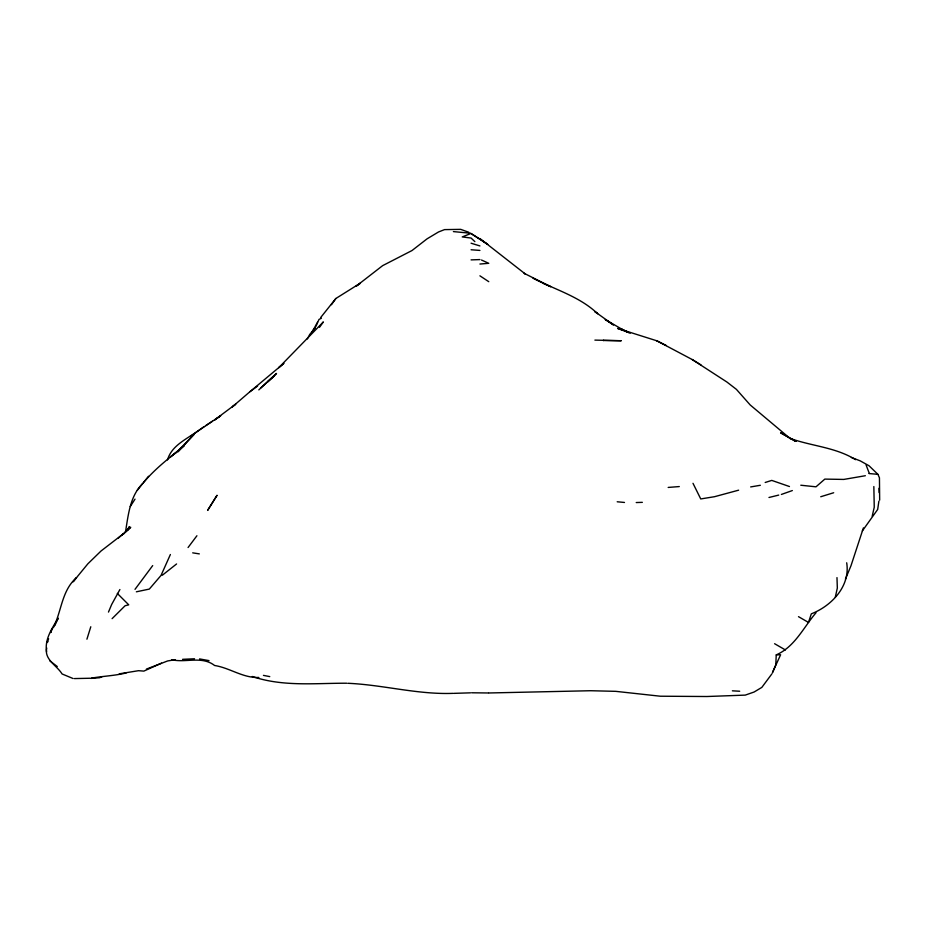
<?xml version="1.0" encoding="UTF-8"?>
<svg xmlns="http://www.w3.org/2000/svg" width="926" height="926" viewBox="0 0 926 926"><rect width="100%" height="100%" fill="white"/><g stroke="black" fill="none" stroke-linecap="round" stroke-linejoin="round"><path stroke-width="1.39" d="M46.566 651.788C44.517 639.137 51.995 628.384 58.257 618.186L54.761 625.594M815.991 612.78C803.502 627.423 794.774 646.869 776.243 654.879L775.791 664.822L772.342 673.04M46.74 648.015C43.962 659.509 56.995 665.562 62.088 673.966L73.096 678.538M878.89 501.163L877.674 509.45L862.326 530.968M125.45 532.207C128.274 515.192 129.871 496.047 142.928 483.256M835.321 597.073L837.335 588.022L836.977 577.604M872.188 516.233L874.248 507.216L873.843 486.555M47.666 641.44L47.342 642.517L48.627 638.755M86.917 639.206L90.794 626.763M50.768 632.47L52.064 628.696L50.745 632.516M863.402 527.901L851.006 565.693L845.438 579.12M167.502 459.921C171.356 446.182 185.223 439.804 196.057 432.234L212.413 421.249M53.303 627.77C61.672 611.195 61.625 590.568 76.522 577.674L73.096 581.806L87.866 563.807L101.05 550.982L123.771 533.469L121.619 535.321M108.481 612.074L111.652 604.504L119.905 589.526M315.905 326.369L319.019 319.412L321.403 318.231M772.62 672.218L780.618 654.763L776.243 654.879M170.384 554.512L161.043 575.416L149.329 589.075L136.365 591.807M127.846 529.961L129.524 526.581L124.13 533.677M307.374 338.951L309.724 334.471L315.384 327.526L311.888 332.422L317.502 322.26M130.242 506.568L135.011 499.137M319.493 327.306L323.359 321.912L278.772 367.657L283.912 363.328L249.985 391.675L257.59 386.073M152.697 565.589L135.011 589.341M331.45 304.712L335.86 298.496L360.168 283.252M771.775 674.024L761.832 687.393L754.088 692.023L745.245 695.113L706.874 696.514L660.307 696.213L615.697 691.34L590.707 690.727L489.055 692.972M335.86 298.496L320.732 317.456M188.071 547.521L196.914 535.749M143.854 482.122C153.554 470.802 165.152 460.928 177.028 451.888L170.384 456.912L184.089 445.753L177.757 451.205M137.349 490.248L148.519 476.277M178.197 451.761L194.066 434.375L177.989 450.985M112.104 618.649L125.114 605.731L128.749 604.84L117.324 593.427M126.168 531.628L130.728 527.276L118.354 538.099M258.829 389.881L276.515 373.456L267.672 381.836M267.776 381.732L274.524 375.424L260.785 387.913M249.823 391.791L232.287 406.896L235.771 404.106L214.601 419.953L220.677 415.809L205.757 425.624M162.316 575.254L176.577 563.957M190.328 436.54L204.079 426.655M360.295 283.31L356.105 286.238L382.635 265.646L412.001 250.541L427.083 238.827L438.53 231.963L444.549 229.613L460.72 229.359L468.741 232.252M161.541 663.132L143.854 671.107L138.518 670.69L119.246 673.827M869.051 473.545L877.894 474.332L879.445 477.793L879.665 500.133M102.161 676.605L99.638 677.728L90.794 678.399M146.412 669.081L167.675 660.933L175.188 659.729M471.079 233.421L462.236 236.929L471.079 238.051L474.864 241.628M781.382 494.449L792.332 490.56M765.189 482.481L771.775 480.409L789.461 486.532M820.737 496.741L833.678 492.748M738.624 490.178L714.536 496.695L700.739 498.94L692.995 483.314M768.974 497.493L778.731 495.086M126.168 672.97C114.766 675.748 103.029 676.107 91.361 678.145M865.347 475.721L843.794 479.425L824.835 479.101L815.991 486.821L800.782 485.224M750.662 486.926L760.339 485.282M479.923 264.037L488.766 263.308L481.497 260.032M668.178 487.435L679.29 486.567M182.561 659.324L194.541 658.768M471.079 259.882L479.923 259.581M636.231 502.552L642.343 502.343M453.775 693.366L470.558 692.833M74.393 678.573L90.053 678.249M471.693 692.787L488.477 692.972M346.752 683.226C315.071 683.11 282.905 686.918 252.289 676.489M347.875 683.284C383.098 684.812 417.418 694.685 453.011 693.354M453.393 231.593L470.42 233.213M594.897 340.108L621.277 340.733L603.092 340.444L603.74 340.479M732.385 690.819L739.689 691.236M258.829 677.473C242.971 678.133 229.879 667.889 214.601 665.493C201.822 655.573 185.594 663.097 171.646 659.717M471.079 249.765L479.923 250.425M617.202 501.776L624.471 502.459M192.701 552.845L199.321 553.887M199.553 658.918L209.01 660.62M263.447 675.378L269.767 676.617M471.079 243.214L479.923 245.934M795.781 441.308L789.461 438.16C811.107 446.147 835.345 447.084 855.566 459.666M629.009 332.7L617.63 328.417L656.835 340.803M851.364 457.479L860.208 460.847L869.051 465.778L877.894 474.332M532.982 278.205C554.767 289.583 579.445 296.366 597.64 313.706L594.897 311.634L612.584 324.343L613.533 324.957L605.234 319.539L622.885 329.772M543.678 283.587L550.669 286.69L524.139 273.309L525.146 273.864L479.923 238.526M630.27 333.175L621.427 329.066L627.654 332.121M666.338 345.525L656.8 340.791L692.173 359.519L726.922 382.033L736.402 389.36L750.187 404.951L789.38 437.882L780.618 432.801L795.897 441.274M793.605 440.232L795.955 441.389M798.501 616.67L808.479 622.422L811.315 613.845C831.687 605.87 850.508 586.089 846.688 562.788M774.599 643.709L785.422 649.959M701.017 364.925L692.173 359.519M479.552 238.92L471.716 233.965L487.747 244.395L479.923 239.105M479.923 275.821L488.766 281.678M49.68 660.701L57.285 666.535M866.123 465.06L869.317 473.429M878.994 488.268L879.121 492.563M216.997 495.387L207.609 510.388L216.997 495.387"/></g></svg>
